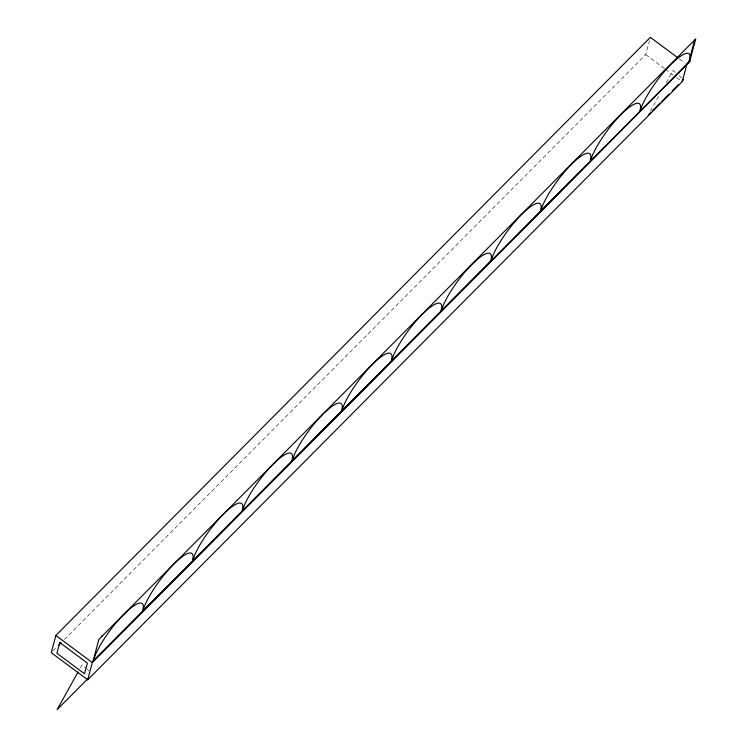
<?xml version="1.0" encoding="UTF-8"?>
<svg xmlns="http://www.w3.org/2000/svg" width="747" height="747" viewBox="0 0 747 747"><rect width="100%" height="100%" fill="white"/><g stroke="black" fill="none" stroke-linecap="round" stroke-linejoin="round"><path stroke-width="0.56" stroke-dasharray="3.73 2.8" d="M64.41 639.451L645.735 54.596L649.488 40.581M80.349 667.93L82.049 664.877L86.419 668.677M650.394 111.135L660.031 93.842M666.259 82.646L673.066 70.433L675.69 72.72M52.897 651.039L57.005 646.902M679.331 58.901L684.943 63.075M645.735 54.596L664.428 68.5M665.372 69.191L672.842 74.756M676.586 77.539L680.321 80.321M679.182 75.755L681.806 78.043M87.296 669.443L89.042 670.965"/><path stroke-width="1.12" d="M686.81 64.466L93.011 661.244L98.856 639.441L695.746 38.919L689.696 61.525L142.752 611.205L143.405 606.461A40.749 9.739 -53.4 0 0 126.962 611.298A40.749 9.739 -53.4 0 0 99.286 646.958L95.383 654.736L93.347 661.543M677.464 57.519L650.357 37.35L55.876 635.445L51.254 652.691L87.707 679.807L682.188 81.712L687.044 63.607L688.809 61.833L694.654 40.021M87.707 679.807L92.329 662.561L689.696 61.525L690.368 56.707L689.313 53.924A40.758 9.739 -53.4 0 0 667.426 68.07A40.758 9.739 -53.4 0 0 642.345 104.972L639.974 111.49L640.646 106.681A40.758 9.739 -53.4 0 0 621 114.59A40.758 9.739 -53.4 0 0 592.623 154.946L590.251 161.464L590.924 156.646A40.758 9.739 -53.4 0 0 571.278 164.564A40.758 9.739 -53.4 0 0 542.901 204.921L540.529 211.438L541.202 206.62A40.758 9.739 -53.4 0 0 521.555 214.538A40.758 9.739 -53.4 0 0 493.179 254.886L490.807 261.403L491.479 256.594A40.758 9.739 -53.4 0 0 471.833 264.503A40.758 9.739 -53.4 0 0 443.457 304.86L441.085 311.378L441.757 306.559A40.758 9.739 -53.4 0 0 422.12 314.478A40.758 9.739 -53.4 0 0 393.734 354.834L391.363 361.352L392.035 356.534A40.758 9.739 -53.4 0 0 372.398 364.452A40.758 9.739 -53.4 0 0 344.012 404.799L341.64 411.317L342.313 406.508A40.758 9.739 -53.4 0 0 322.676 414.417A40.758 9.739 -53.4 0 0 294.29 454.774L291.918 461.291L292.591 456.473A40.758 9.739 -53.4 0 0 272.954 464.391A40.758 9.739 -53.4 0 0 244.568 504.748L242.196 511.265L242.868 506.447A40.758 9.739 -53.4 0 0 223.232 514.366A40.758 9.739 -53.4 0 0 194.846 554.713L192.474 561.23L193.156 556.422A40.749 9.739 -53.4 0 0 170.213 567.776A40.749 9.739 -53.4 0 0 142.752 611.195M101.713 636.565L101.928 635.762M78.08 672.001L57.108 709.65L87.707 678.864M58.649 645.249L61.114 642.765M93.011 661.244L491.012 260.824M648.125 115.206L650.544 112.778M652.15 111.154L660.208 103.058M661.814 101.433L669.06 94.141M672.281 90.901L678.724 84.42M681.946 81.18L683.561 79.565M55.876 635.445L92.329 662.561M59.769 642.551L56.903 653.242L84.523 673.794L87.39 663.093L59.769 642.551"/></g></svg>
